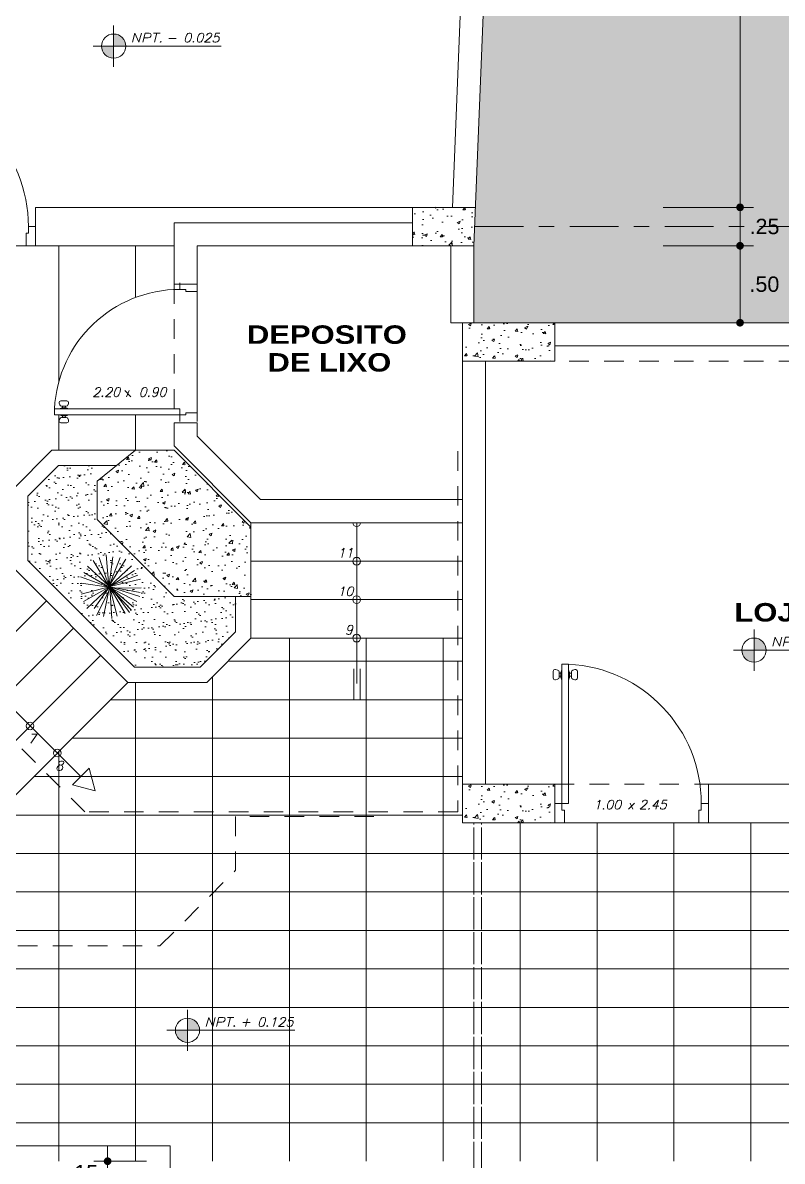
# Model space of a CAD drawing. Header units: millimetres. Extents: x 2178 to 2304, y 1220 to 1359.
# Drawn here: x 2209.29 to 2214.23, y 1334.32 to 1341.72 of the extents above; entities that cross this region are included whole.
import ezdxf
from ezdxf.enums import TextEntityAlignment as Align

# ---------------------------------------------------------------- set-up
doc = ezdxf.new("R2010")
doc.units = ezdxf.units.MM
doc.linetypes.add('CENTER', pattern=[50.8, 31.75, -6.35, 6.35, -6.35])
doc.linetypes.add('HIDDEN', pattern=[9.525, 6.35, -3.175])
doc.layers.get('0').update_dxf_attribs({"lineweight": 0})
for name, color, linetype, lineweight in [('carpinteria', 12, 'Continuous', 5), ('COTAS', 40, 'Continuous', 20), ('Ejes22', 50, 'CENTER', 9), ('ESCALERA', 71, 'Continuous', 9), ('PLUMA 1', 46, 'Continuous', 13), ('PLUMA 2', 94, 'Continuous', 15), ('PLUMA 7', 10, 'Continuous', 0), ('PROY', 13, 'HIDDEN', 13), ('TEXTO', 5, 'Continuous', 18), ('TEXTOS', 42, 'Continuous', 13), ('vegetacio', 62, 'Continuous', 5)]:
    doc.layers.add(name, color=color, linetype=linetype, lineweight=lineweight)
doc.layers.add('pisos....', color=7, linetype='Continuous', lineweight=5, true_color=0x7c7f7e)
doc.styles.add('ARIAL', font='arial.ttf')
doc.styles.add('ARIAL-N', font='arialbd.ttf')
doc.styles.add('SIMPLEX', font='simplex.shx', dxfattribs={"width": 1.2, "oblique": 15})
doc.dimstyles.new('RPM 50', dxfattribs={"dimtxt": 0.1, "dimasz": 0.05, "dimexe": 0.0885, "dimexo": 0.1535, "dimgap": 0.071, "dimtad": 2, "dimtih": 1, "dimtoh": 1, "dimzin": 4, "dimdsep": 46, "dimtxsty": 'ARIAL', "dimblk": 'DOT', "dimcen": 0.4, "dimdle": 0.25, "dimclrd": 8, "dimclre": 8, "dimclrt": 9, "dimadec": 0, "dimazin": 0, "dimtfac": 1, "dimtix": 1, "dimtmove": 0, "dimatfit": 3, "dimldrblk": 'DOT', "dimfxl": 0.5, "dimfxlon": 1, "dimlwd": 0, "dimlwe": 0, "dimarcsym": 0})
pattern_1 = [(50, (1019.0931, -426.95647), (0.182184669, -0.015939086), [0.01905, -0.20955]), (355, (1019.0931, -426.95647), (-0.035243421, 0.191056845), [0.01524, -0.167640584]), (100.451445, (1019.10828, -426.9578), (0.146941247, 0.175117752), [0.016190009, -0.178090245]), (46.1842, (1019.0931, -426.90567), (0.27107904, -0.042042328), [0.028575, -0.314325]), (96.635558, (1019.11569, -426.90918), (0.237404134, 0.247426125), [0.024285023, -0.267135608]), (351.184151, (1019.0931, -426.90567), (0.237404134, 0.247426125), [0.022859967, -0.251459732]), (21, (1019.1185, -426.91837), (0.151614391, -0.102265198), [0.01905, -0.20955]), (326, (1019.1185, -426.91837), (0.061802028, 0.184187966), [0.01524, -0.16764]), (71.451445, (1019.13113, -426.9269), (0.21341642, 0.081922769), [0.016190009, -0.178089938]), (37.5, (1019.093096, -426.95647), (0.0030886033, 0.0845550389), [0, -0.165608, 0, -0.17018, 0, -0.168275]), (7.5, (1019.0931, -426.95647), (0.0668196625, 0.100180575), [0, -0.097028, 0, -0.161798, 0, -0.064135]), (327.5, (1019.036454, -426.95647), (0.1355905952, -0.005728744), [0, -0.0635, 0, -0.19812, 0, -0.26289]), (317.5, (1019.01105, -426.95647), (0.1481291814, 0.025426491), [0, -0.08255, 0, -0.131572, 0, -0.18669])]

# ---------------------------------------------------------------- blocks, each defined once
blk = doc.blocks.new('puerta de 0.80')
for p, q in [((0, 0.7579), (0, 0.8079)), ((0, 0.0579), (0, 0.8079)), ((0.065, 0.7579), (0.065, 0.7704)), ((0.065, 0.7704), (0.1, 0.7704)), ((0.1, 0.7704), (0.1, 0.8079)), ((0, 0.7579), (0.065, 0.7579)), ((0.77, 0.1257), (0.753, 0.1257)), ((0.77, 0.1257), (0.787, 0.1257)), ((0.1, 0.0804), (0.825, 0.0804)), ((0.1, 0.0454), (0.1, 0.0804)), ((0.7434, 0.1132), (0.7462, 0.1025)), ((0.7821, 0.0951), (0.7559, 0.0951)), ((0.7559, 0.0951), (0.7579, 0.0951)), ((0.7821, 0.0855), (0.7559, 0.0855)), ((0.7629, 0.0901), (0.7629, 0.0855)), ((0.7771, 0.0901), (0.7771, 0.0855)), ((0.7841, 0.0951), (0.7821, 0.0951)), ((0.7966, 0.1132), (0.7938, 0.1025)), ((0.825, 0.0804), (0.825, 0.0454)), ((0, 0.0079), (0, 0.0579)), ((0, 0.0579), (0.065, 0.0579)), ((0.065, 0.0454), (0.065, 0.0579)), ((0.1, 0.0454), (0.065, 0.0454)), ((0.825, 0.0454), (0.1, 0.0454)), ((0.1, 0.0454), (0.1, 0.0079)), ((0.7434, 0.0126), (0.7462, 0.0232)), ((0.77, 0), (0.753, 0)), ((0.7821, 0.0403), (0.7559, 0.0403)), ((0.7821, 0.0306), (0.7559, 0.0306)), ((0.7559, 0.0306), (0.7579, 0.0306)), ((0.7629, 0.0356), (0.7629, 0.0403)), ((0.77, 0), (0.787, 0)), ((0.825, 0.0454), (0.772, 0.0454)), ((0.7771, 0.0356), (0.7771, 0.0403)), ((0.7841, 0.0306), (0.7821, 0.0306)), ((0.7966, 0.0126), (0.7938, 0.0232))]:
    blk.add_line(p, q)
at = {"linetype": 'Continuous', "lineweight": 0}
for p, q in [((0.7559, 0.0855), (0.7419, 0.0804)), ((0.7821, 0.0855), (0.796, 0.0804)), ((0.7559, 0.0403), (0.7419, 0.0454)), ((0.7821, 0.0403), (0.796, 0.0454))]:
    blk.add_line(p, q, dxfattribs=at)
for centre, radius, start, end in [((0.1, 0.0454), 0.725, 2.76708, 90), ((0.753, 0.1157), 0.01, 90, 195), ((0.787, 0.1157), 0.01, 345, 90), ((0.7559, 0.1051), 0.01, 195, 270), ((0.7579, 0.0901), 0.005, 0, 90), ((0.7821, 0.0901), 0.005, 90, 180), ((0.7841, 0.1051), 0.01, 270, 345), ((0.753, 0.01), 0.01, 165, 270), ((0.7559, 0.0206), 0.01, 90, 165), ((0.7579, 0.0356), 0.005, 270, 0), ((0.7821, 0.0356), 0.005, 180, 270), ((0.7841, 0.0206), 0.01, 15, 90), ((0.787, 0.01), 0.01, 270, 15)]:
    blk.add_arc(centre, radius, start, end)
blk = doc.blocks.new('P')
at = {"style": 'SIMPLEX', "oblique": 15}
blk.add_text('x', height=0.06, dxfattribs=at).set_placement((-0.017, 0.0255))
blk.add_attdef('L', text='', height=0.06, dxfattribs=at).set_placement((-0.0577, 0.0255), align=Align.RIGHT)
blk.add_attdef('H', (0.0581, 0.0255), '', height=0.06, dxfattribs=at)
blk = doc.blocks.new('F1')
for points in [[(-0.1, 0.02), (0.1, 0.02)], [(-0.1, -0.02), (0.1, -0.02)]]:
    blk.add_lwpolyline(points)
blk = doc.blocks.new('Arbust11')
for p, q in [((-0.162, 0.888), (0.038, 0.486)), ((0.038, 0.487), (-0.094, 0.94)), ((0.041, 0.482), (0.038, 0.935)), ((0.041, 0.545), (0.141, 0.941)), ((0.044, 0.486), (0.309, 0.872)), ((0.028, 0.486), (-0.374, 0.704)), ((-0.349, 0.748), (0.041, 0.486)), ((-0.062, 0.557), (-0.333, 0.794)), ((0.038, 0.486), (-0.274, 0.822)), ((0.044, 0.479), (0.381, 0.779)), ((0.059, 0.52), (0.2, 0.847)), ((-0.433, 0.526), (0.044, 0.482)), ((0.031, 0.486), (-0.405, 0.61)), ((0.047, 0.479), (0.437, 0.676)), ((0.044, 0.482), (-0.427, 0.467)), ((-0.053, 0.479), (-0.427, 0.395)), ((0.041, 0.476), (-0.389, 0.267)), ((0.041, 0.47), (-0.336, 0.217)), ((0.041, 0.473), (-0.274, 0.158)), ((0.038, 0.467), (-0.212, 0.099)), ((0.05, 0.454), (-0.109, 0.021)), ((0.05, 0.464), (-0.022, 0.015)), ((0.047, 0.486), (0.499, 0.426)), ((0.05, 0.479), (0.29, 0.083)), ((0.05, 0.473), (0.43, 0.245)), ((0.053, 0.489), (0.474, 0.514)), ((0.053, 0.47), (0.194, 0.018)), ((0.053, 0.445), (0.091, 0.027)), ((0.056, 0.476), (0.365, 0.143)), ((0.072, 0.476), (0.465, 0.348))]:
    blk.add_line(p, q)
blk = doc.blocks.new('_DOT')
at = {"color": 0, "linetype": 'ByBlock'}
blk.add_line((-0.5, 0), (-1, 0), dxfattribs=at)
at = {"color": 0, "linetype": 'ByBlock', "const_width": 0.5}
blk.add_lwpolyline([(-0.25, 0, 1), (0.25, 0, 1)], format="xyb", close=True, dxfattribs=at)
blk = doc.blocks.new('*D1070')
at = {"color": 8, "lineweight": 0, "transparency": 16777216}
for p, q in [((2212.3753, 1344.9197), (2212.3753, 1345.5082)), ((2216.1513, 1344.9197), (2216.1513, 1345.5082)), ((2212.4253, 1345.4197), (2216.1013, 1345.4197))]:
    blk.add_line(p, q, dxfattribs=at)
at = {"layer": 'Defpoints', "color": 0, "transparency": 16777216}
for p in [(2216.1513, 1345.4197), (2212.3753, 1343.9697), (2216.1513, 1339.7697)]:
    blk.add_point(p, dxfattribs=at)
at = {"color": 8, "lineweight": 0, "transparency": 16777216, "xscale": 0.05, "yscale": 0.05, "zscale": 0.05, "rotation": 180}
blk.add_blockref('_DOT', (2212.3753, 1345.4197), dxfattribs=at)
at = {"color": 8, "lineweight": 0, "transparency": 16777216, "xscale": 0.05, "yscale": 0.05, "zscale": 0.05}
blk.add_blockref('_DOT', (2216.1513, 1345.4197), dxfattribs=at)
at = {"color": 9, "transparency": 16777216, "insert": (2214.2633, 1345.5418), "char_height": 0.1, "attachment_point": 5, "style": 'ARIAL'}
blk.add_mtext('3.78', dxfattribs=at)
blk = doc.blocks.new('N')
at = {"linetype": 'Continuous'}
h = blk.add_hatch(color=256, dxfattribs=at)
h.paths.add_polyline_path([(0, 0.1), (0, 0), (0.1, 0, 0.414214)])
h.paths.add_polyline_path([(-0.1, 0, 0.414214), (0, -0.1), (0, 0)])
for points in [[(0, 0.17), (0, -0.17)], [(-0.17, 0), (0.8871, 0)]]:
    blk.add_lwpolyline(points)
blk.add_circle((0, 0), 0.1)
at = {"color": 64, "style": 'SIMPLEX', "oblique": 15, "width": 1.2}
blk.add_text('NPT.', height=0.075, dxfattribs=at).set_placement((0.1398, 0.0314))
at = {"color": 64, "style": 'SIMPLEX', "oblique": 15, "width": 1.062312}
blk.add_attdef('NIV', text='', height=0.075, dxfattribs=at).set_placement((0.4349, 0.0314), (0.875, 0.0314), align=Align.FIT)
blk = doc.blocks.new('*D941')
at = {"color": 8, "lineweight": 0, "transparency": 16777216}
for p, q in [((2209.8443, 1334.3697), (2209.8443, 1334.4197)), ((2210.0978, 1334.3197), (2209.7558, 1334.3197)), ((2209.8443, 1334.3197), (2209.8443, 1334.1697)), ((2210.3443, 1334.1697), (2209.7558, 1334.1697)), ((2209.8443, 1334.1197), (2209.8443, 1334.0697))]:
    blk.add_line(p, q, dxfattribs=at)
at = {"layer": 'Defpoints', "color": 0, "transparency": 16777216}
for p in [(2210.2513, 1334.3197), (2209.8443, 1334.1697), (2210.6513, 1334.1697)]:
    blk.add_point(p, dxfattribs=at)
at = {"color": 8, "lineweight": 0, "transparency": 16777216, "xscale": 0.05, "yscale": 0.05, "zscale": 0.05}
for p, rotation in [((2209.8443, 1334.3197), 270), ((2209.8443, 1334.1697), 90)]:
    blk.add_blockref('_DOT', p, dxfattribs=dict(at, rotation=rotation))
at = {"color": 9, "transparency": 16777216, "insert": (2209.6854, 1334.2447), "char_height": 0.1, "attachment_point": 5, "style": 'ARIAL'}
blk.add_mtext('.15', dxfattribs=at)
blk = doc.blocks.new('*D1112')
at = {"color": 8, "lineweight": 0, "transparency": 16777216}
for p, q in [((2213.4563, 1343.7197), (2214.0448, 1343.7197)), ((2213.9563, 1343.6697), (2213.9563, 1340.5697)), ((2213.4563, 1340.5197), (2214.0448, 1340.5197))]:
    blk.add_line(p, q, dxfattribs=at)
at = {"layer": 'Defpoints', "color": 0, "transparency": 16777216}
for p in [(2211.9753, 1343.7197), (2211.8263, 1340.5197), (2213.9563, 1340.5197)]:
    blk.add_point(p, dxfattribs=at)
at = {"color": 8, "lineweight": 0, "transparency": 16777216, "xscale": 0.05, "yscale": 0.05, "zscale": 0.05}
for p, rotation in [((2213.9563, 1343.7197), 90), ((2213.9563, 1340.5197), 270)]:
    blk.add_blockref('_DOT', p, dxfattribs=dict(at, rotation=rotation))
at = {"color": 9, "transparency": 16777216, "insert": (2214.1569, 1342.1197), "char_height": 0.1, "attachment_point": 5, "style": 'ARIAL'}
blk.add_mtext('3.20', dxfattribs=at)
blk = doc.blocks.new('*D1113')
at = {"color": 8, "lineweight": 0, "transparency": 16777216}
for p, q in [((2213.4563, 1340.5197), (2214.0448, 1340.5197)), ((2213.9563, 1340.4697), (2213.9563, 1340.3197)), ((2213.4563, 1340.2697), (2214.0448, 1340.2697))]:
    blk.add_line(p, q, dxfattribs=at)
at = {"layer": 'Defpoints', "color": 0, "transparency": 16777216}
for p in [(2211.8263, 1340.5197), (2211.8263, 1340.2697), (2213.9563, 1340.2697)]:
    blk.add_point(p, dxfattribs=at)
at = {"color": 8, "lineweight": 0, "transparency": 16777216, "xscale": 0.05, "yscale": 0.05, "zscale": 0.05}
for p, rotation in [((2213.9563, 1340.5197), 90), ((2213.9563, 1340.2697), 270)]:
    blk.add_blockref('_DOT', p, dxfattribs=dict(at, rotation=rotation))
at = {"color": 9, "transparency": 16777216, "insert": (2214.1152, 1340.3947), "char_height": 0.1, "attachment_point": 5, "style": 'ARIAL'}
blk.add_mtext('.25', dxfattribs=at)
blk = doc.blocks.new('*D1114')
at = {"color": 8, "lineweight": 0, "transparency": 16777216}
for p, q in [((2213.4563, 1340.2697), (2214.0448, 1340.2697)), ((2213.9563, 1340.2197), (2213.9563, 1339.8197)), ((2213.4563, 1339.7697), (2214.0448, 1339.7697))]:
    blk.add_line(p, q, dxfattribs=at)
at = {"layer": 'Defpoints', "color": 0, "transparency": 16777216}
for p in [(2211.8263, 1340.2697), (2212.0763, 1339.7697), (2213.9563, 1339.7697)]:
    blk.add_point(p, dxfattribs=at)
at = {"color": 8, "lineweight": 0, "transparency": 16777216, "xscale": 0.05, "yscale": 0.05, "zscale": 0.05}
for p, rotation in [((2213.9563, 1340.2697), 90), ((2213.9563, 1339.7697), 270)]:
    blk.add_blockref('_DOT', p, dxfattribs=dict(at, rotation=rotation))
at = {"color": 9, "transparency": 16777216, "insert": (2214.1147, 1340.0197), "char_height": 0.1, "attachment_point": 5, "style": 'ARIAL'}
blk.add_mtext('.50', dxfattribs=at)

msp = doc.modelspace()

# ---------------------------------------------------------------- hatches: boundary and pattern name
h = msp.add_hatch()
h.set_pattern_fill('AR-SAND', color=256, scale=0.009)
h.paths.add_polyline_path([(2232.183, 1343.987), (2226.4313, 1343.9793), (2226.4313, 1339.7697), (2229.0313, 1339.7697, -1), (2229.5113, 1339.7697, -1), (2229.0313, 1339.7697), (2226.4313, 1339.7697), (2226.3803, 1336.6447), (2229.0313, 1336.6447, -1), (2229.5113, 1336.6447, -1), (2229.0313, 1336.6447), (2226.3803, 1336.6447), (2226.3404, 1334.1947), (2229.0377, 1334.1947, -0.057924), (2229.0313, 1334.2498, -1), (2229.5113, 1334.2498, -0.890495), (2229.0377, 1334.1947), (2226.3404, 1334.1947), (2226.2763, 1330.2694), (2229.0313, 1330.2731, -0.983454), (2229.5113, 1330.2738), (2232.2013, 1330.2774)])
h.paths.add_polyline_path([(2226.4313, 1343.9793), (2222.0263, 1343.9734), (2222.0263, 1339.7697), (2226.4313, 1339.7697)])
h.paths.add_polyline_path([(2222.0263, 1343.9734), (2217.3263, 1343.9672), (2217.3263, 1339.7697), (2222.0263, 1339.7697)])
h.paths.add_polyline_path([(2217.3263, 1343.9672), (2215.5862, 1343.9648, -0.978556), (2215.1063, 1343.9642), (2212.3749, 1343.9605), (2212.2313, 1340.3947), (2215.1063, 1340.3947, -1), (2215.5863, 1340.3947, -1), (2215.1063, 1340.3947), (2212.2313, 1340.3947), (2212.2263, 1340.2697), (2212.2263, 1339.7697), (2212.7513, 1339.7697), (2217.3263, 1339.7697)])
h.paths.add_polyline_path([(2213.9964, 1342.0158), (2214.3183, 1342.0158), (2214.3183, 1342.2219), (2213.9964, 1342.2219)], flags=24)
h.paths.add_polyline_path([(2213.9896, 1343.7408), (2214.2338, 1343.7408), (2214.2338, 1343.9468), (2213.9896, 1343.9468)], flags=24)
h.paths.add_polyline_path([(2213.9896, 1339.9158), (2214.2338, 1339.9158), (2214.2338, 1340.1218), (2213.9896, 1340.1218)], flags=24)
h.paths.add_polyline_path([(2213.9896, 1340.2908), (2214.2338, 1340.2908), (2214.2338, 1340.4968), (2213.9896, 1340.4968)], flags=24)
h.paths.add_polyline_path([(2214.9964, 1342.0783), (2215.3183, 1342.0783), (2215.3183, 1342.2844), (2214.9964, 1342.2844)], flags=24)
h.paths.add_polyline_path([(2214.6724, 1339.9783), (2214.9166, 1339.9783), (2214.9166, 1340.1844), (2214.6724, 1340.1844)], flags=24)
h = msp.add_hatch()
h.set_pattern_fill('AR-CONC', color=256, scale=0.001)
h.set_pattern_definition(pattern_1)
h.paths.add_polyline_path([(2211.8263, 1340.5197), (2211.8263, 1340.2697), (2212.2263, 1340.2697), (2212.2364, 1340.5197)])
h = msp.add_hatch()
h.set_pattern_fill('AR-CONC', color=256, scale=0.001)
h.set_pattern_definition([(50, (1019.0931, -423.95647), (0.182184669, -0.015939086), [0.01905, -0.20955]), (355, (1019.0931, -423.95647), (-0.035243421, 0.191056845), [0.01524, -0.167640584]), (100.451445, (1019.10828, -423.9578), (0.146941247, 0.175117752), [0.016190009, -0.178090245]), (46.1842, (1019.0931, -423.90567), (0.27107904, -0.042042328), [0.028575, -0.314325]), (96.635558, (1019.11569, -423.90918), (0.237404134, 0.247426125), [0.024285023, -0.267135608]), (351.184151, (1019.0931, -423.90567), (0.237404134, 0.247426125), [0.022859967, -0.251459732]), (21, (1019.1185, -423.91837), (0.151614391, -0.102265198), [0.01905, -0.20955]), (326, (1019.1185, -423.91837), (0.061802028, 0.184187966), [0.01524, -0.16764]), (71.451445, (1019.13113, -423.9269), (0.21341642, 0.081922769), [0.016190009, -0.178089938]), (37.5, (1019.093096, -423.95647), (0.0030886033, 0.0845550389), [0, -0.165608, 0, -0.17018, 0, -0.168275]), (7.5, (1019.0931, -423.95647), (0.0668196625, 0.100180575), [0, -0.097028, 0, -0.161798, 0, -0.064135]), (327.5, (1019.036454, -423.95647), (0.1355905952, -0.005728744), [0, -0.0635, 0, -0.19812, 0, -0.26289]), (317.5, (1019.01105, -423.95647), (0.1481291814, 0.025426491), [0, -0.08255, 0, -0.131572, 0, -0.18669])])
h.paths.add_polyline_path([(2212.7513, 1339.5197), (2212.7513, 1339.7697), (2212.1513, 1339.7697), (2212.1513, 1339.5197)])
h = msp.add_hatch()
h.set_pattern_fill('AR-CONC', color=256, scale=0.001)
h.set_pattern_definition([(50, (1019.83324, -426.95647), (0.182184669, -0.015939086), [0.01905, -0.20955]), (355, (1019.83324, -426.95647), (-0.035243421, 0.191056845), [0.01524, -0.167640584]), (100.451445, (1019.84842, -426.9578), (0.146941247, 0.175117752), [0.016190009, -0.178090245]), (46.1842, (1019.83324, -426.90567), (0.27107904, -0.042042328), [0.028575, -0.314325]), (96.635558, (1019.85583, -426.90918), (0.237404134, 0.247426125), [0.024285023, -0.267135608]), (351.184151, (1019.83324, -426.90567), (0.237404134, 0.247426125), [0.022859967, -0.251459732]), (21, (1019.85864, -426.91837), (0.151614391, -0.102265198), [0.01905, -0.20955]), (326, (1019.85864, -426.91837), (0.061802028, 0.184187966), [0.01524, -0.16764]), (71.451445, (1019.87127, -426.9269), (0.21341642, 0.081922769), [0.016190009, -0.178089938]), (37.5, (1019.83324, -426.95647), (0.0030886033, 0.0845550389), [0, -0.165608, 0, -0.17018, 0, -0.168275]), (7.5, (1019.83324, -426.95647), (0.0668196625, 0.100180575), [0, -0.097028, 0, -0.161798, 0, -0.064135]), (327.5, (1019.776596, -426.95647), (0.1355905952, -0.005728744), [0, -0.0635, 0, -0.19812, 0, -0.26289]), (317.5, (1019.7512, -426.95647), (0.1481291814, 0.025426491), [0, -0.08255, 0, -0.131572, 0, -0.18669])])
h.paths.add_polyline_path([(2209.7763, 1338.4897), (2209.7763, 1338.7397), (2210.0263, 1338.9414), (2210.2763, 1338.9414), (2210.7763, 1338.4414), (2210.7763, 1337.9897), (2210.2763, 1337.9897)])
h = msp.add_hatch()
h.set_pattern_fill('AR-SAND', color=256, scale=0.002)
h.set_pattern_definition([(37.5, (1019.093096, -426.95647), (-0.0032000626, 0.0978826475), [0, -0.077216, 0, -0.08636, 0, -0.08255]), (7.5, (1019.0931, -426.95647), (0.089904657, 0.14336502), [0, -0.041656, 0, -0.069596, 0, -0.02667]), (327.5, (1019.03061, -426.95647), (0.158198474, 0.000287437), [0, -0.0254, 0, -0.09144, 0, -0.11938]), (317.5, (1019.03061, -426.95647), (0.1527112905, 0.044585865), [0, -0.0127, 0, -0.059944, 0, -0.06858])])
h.paths.add_polyline_path([(2210.2763, 1337.9897), (2209.7763, 1338.4897), (2209.7763, 1338.8414), (2209.5244, 1338.8414), (2209.3263, 1338.6414), (2209.3263, 1338.224), (2210.0183, 1337.532), (2210.4471, 1337.532), (2210.6763, 1337.7611), (2210.6763, 1337.9897)])
h.paths.add_polyline_path([(2209.8398, 1338.0441), (2209.8401, 1338.0441), (2209.8421, 1338.0454)], flags=16)
h = msp.add_hatch()
h.set_pattern_fill('AR-CONC', color=256, scale=0.001)
h.set_pattern_definition(pattern_1)
h.paths.add_polyline_path([(2212.7513, 1336.5197), (2212.7513, 1336.7697), (2212.1513, 1336.7697), (2212.1513, 1336.5197)])

# ---------------------------------------------------------------- linework, layer by layer
for points in [[(2208.3763, 1340.2697), (2209.3763, 1340.2697), (2209.3763, 1340.5197)], [(2211.8263, 1340.5197), (2209.3763, 1340.5197)], [(2208.3763, 1340.2697), (2210.2763, 1340.2697), (2210.2763, 1340.2697)], [(2213.7513, 1336.7697), (2213.7513, 1336.5197)], [(2212.7513, 1336.5197), (2213.7513, 1336.5197)]]:
    msp.add_lwpolyline(points)
for points in [[(2213.7513, 1336.5197), (2216.1513, 1336.5197), (2216.1513, 1336.7697), (2213.7513, 1336.7697)], [(2206.1763, 1334.4197), (2210.2513, 1334.4197), (2210.2513, 1334.0697), (2206.1763, 1334.0697)]]:
    msp.add_lwpolyline(points, close=True)
at = {"layer": 'Ejes22', "linetype": 'CENTER', "lineweight": 9, "ltscale": 0.01}
msp.add_lwpolyline([(2212.2313, 1340.3947), (2215.1063, 1340.3947)], dxfattribs=at)
at = {"layer": 'ESCALERA'}
msp.add_lwpolyline([(2209.7634, 1336.7263), (2209.7239, 1336.8737), (2209.616, 1336.7658)], close=True, dxfattribs=at)
at = {"layer": 'pisos....'}
for points in [[(2209.5263, 1339.3831), (2209.5263, 1340.2697)], [(2210.0263, 1339.934), (2210.0263, 1340.2697)], [(2209.5263, 1338.9414), (2209.5263, 1339.1708)], [(2210.0263, 1338.9414), (2210.0263, 1339.1708)], [(2211.0263, 1334.3197), (2211.0263, 1337.7197)], [(2211.5263, 1334.3197), (2211.5263, 1337.7197)], [(2212.0263, 1334.3197), (2212.0263, 1337.7197)], [(2210.6263, 1337.5697), (2212.1513, 1337.5697)], [(2210.0263, 1334.3197), (2210.0263, 1337.432)], [(2210.5263, 1334.3197), (2210.5263, 1337.4697)], [(2209.8647, 1337.3197), (2212.1513, 1337.3197)], [(2209.6147, 1337.0697), (2212.1513, 1337.0697)], [(2209.5263, 1334.3197), (2209.5263, 1336.9814)], [(2209.3647, 1336.8197), (2212.1513, 1336.8197)], [(2209.1147, 1336.5697), (2212.1513, 1336.5697)], [(2212.5263, 1334.3197), (2212.5263, 1336.5197)], [(2213.0263, 1334.3197), (2213.0263, 1336.5197)], [(2213.5263, 1334.3197), (2213.5263, 1336.5197)], [(2214.0263, 1334.3197), (2214.0263, 1336.5197)], [(2189.2763, 1336.3197), (2225.1324, 1336.3197)], [(2189.2763, 1336.0697), (2225.1324, 1336.0697)], [(2189.2763, 1335.8197), (2225.1324, 1335.8197)], [(2189.2763, 1335.5697), (2225.1324, 1335.5697)], [(2189.2763, 1335.3197), (2225.1324, 1335.3197)], [(2189.2763, 1335.0697), (2225.1324, 1335.0697)], [(2190.4513, 1334.8197), (2225.1324, 1334.8197)], [(2190.7013, 1334.5697), (2225.1324, 1334.5697)]]:
    msp.add_lwpolyline(points, dxfattribs=at)
at = {"layer": 'PLUMA 1'}
msp.add_line((2211.4638, 1338.4697), (2211.4638, 1337.4245), dxfattribs=at)
msp.add_lwpolyline([(2209.6699, 1336.8197), (2208.5763, 1337.9133)], dxfattribs=at)
for centre in [(2211.4638, 1338.2197), (2211.4638, 1337.9697), (2211.4638, 1337.7197), (2209.3405, 1337.1491), (2209.5173, 1336.9723)]:
    msp.add_circle(centre, 0.025, dxfattribs=at)
msp.add_arc((2211.4638, 1338.4697), 0.025, 180, 0, dxfattribs=at)
at = {"layer": 'PLUMA 2', "color": 40, "linetype": 'Continuous', "lineweight": 20, "flags": 128}
for points in [[(2209.2263, 1338.6826), (2209.4827, 1338.9414)], [(2210.0263, 1338.9414), (2209.4827, 1338.9414)], [(2209.3263, 1338.6414), (2209.5244, 1338.8414)], [(2209.9024, 1338.8414), (2209.5244, 1338.8414)], [(2209.3263, 1338.224), (2209.3263, 1338.6414)], [(2210.7763, 1338.4697), (2210.7763, 1337.7197)], [(2210.0183, 1337.532), (2209.3263, 1338.224)], [(2209.9769, 1337.432), (2209.2263, 1338.1826)], [(2212.1513, 1338.2197), (2210.7763, 1338.2197)], [(2208.5274, 1337.0431), (2209.4466, 1337.9623)], [(2210.6763, 1337.9897), (2210.6763, 1337.7611)], [(2212.1513, 1337.9697), (2210.7763, 1337.9697)], [(2208.7041, 1336.8663), (2209.6234, 1337.7855)], [(2210.6763, 1337.7611), (2210.4471, 1337.532)], [(2210.7763, 1337.7197), (2210.4886, 1337.432)], [(2212.1513, 1337.7197), (2210.7763, 1337.7197)], [(2208.8809, 1336.6895), (2209.8001, 1337.6087)], [(2210.4471, 1337.532), (2210.0183, 1337.532)], [(2209.0577, 1336.5127), (2209.9769, 1337.432)], [(2210.4886, 1337.432), (2209.9769, 1337.432)]]:
    msp.add_lwpolyline(points, dxfattribs=at)
at = {"layer": 'PLUMA 7'}
for points in [[(2212.3753, 1343.9697), (2212.2263, 1340.2697)], [(2212.2151, 1343.7197), (2212.0863, 1340.5197)], [(2212.2364, 1340.5197), (2211.8263, 1340.5197), (2211.8263, 1340.2697), (2212.2263, 1340.2697)], [(2211.8263, 1340.4197), (2210.2763, 1340.4197), (2210.2763, 1340.2697)], [(2210.2763, 1340.4197), (2210.2763, 1340.2697), (2210.2763, 1340.0197), (2210.4263, 1340.0197), (2210.4263, 1340.2697)], [(2211.8263, 1340.2697), (2210.4263, 1340.2697)], [(2212.0763, 1340.2697), (2212.0763, 1339.7697)], [(2212.2263, 1340.2697), (2212.2263, 1339.7697)], [(2212.2263, 1339.7697), (2212.0763, 1339.7697)], [(2212.1513, 1336.5197), (2212.1513, 1339.7697)], [(2212.1513, 1339.7697), (2226.4313, 1339.7697)], [(2212.7513, 1339.6197), (2216.1513, 1339.6197)], [(2212.3013, 1336.7697), (2212.3013, 1339.5197)], [(2210.4263, 1339.1197), (2210.2763, 1339.1197), (2210.2763, 1338.9697)], [(2210.4263, 1339.1197), (2210.4263, 1339.0318)], [(2210.7763, 1338.4697), (2210.2763, 1338.9697)], [(2210.8384, 1338.6197), (2210.4263, 1339.0318)], [(2209.7763, 1338.4897), (2209.7763, 1338.7397), (2210.0263, 1338.9414)], [(2210.0263, 1338.9414), (2210.2763, 1338.9414)], [(2210.7763, 1338.4414), (2210.2763, 1338.9414)], [(2212.1513, 1338.6197), (2212.1513, 1338.6197), (2210.8384, 1338.6197)], [(2210.2763, 1337.9897), (2209.7763, 1338.4897)], [(2212.1513, 1338.4697), (2210.7763, 1338.4697)], [(2210.7763, 1338.4414), (2210.7763, 1337.9897)], [(2210.2763, 1337.9897), (2210.7763, 1337.9897)]]:
    msp.add_lwpolyline(points, dxfattribs=at)
for points in [[(2212.1513, 1339.5197), (2212.7513, 1339.5197), (2212.7513, 1339.7697), (2212.1513, 1339.7697)], [(2212.1513, 1336.5197), (2212.7513, 1336.5197), (2212.7513, 1336.7697), (2212.1513, 1336.7697)]]:
    msp.add_lwpolyline(points, close=True, dxfattribs=at)
at = {"layer": 'PROY', "ltscale": 0.02, "flags": 128}
for points in [[(2210.2763, 1340.0197), (2210.2763, 1339.1197)], [(2210.2763, 1340.0197), (2210.2763, 1339.1197)], [(2210.4263, 1340.0197), (2210.4263, 1339.1197)], [(2216.1513, 1339.5197), (2212.7513, 1339.5197)], [(2212.1213, 1338.9349), (2212.1213, 1336.5897)], [(2209.6964, 1336.5897), (2208.3763, 1337.9098)], [(2212.7513, 1336.7697), (2213.7513, 1336.7697)], [(2212.1213, 1336.5897), (2209.6964, 1336.5897)], [(2210.6763, 1336.5597), (2210.6763, 1336.2111)], [(2211.5763, 1336.5597), (2210.6763, 1336.5597)], [(2212.2263, 1334.3197), (2212.2263, 1336.5197)], [(2212.2263, 1331.0595), (2212.2263, 1336.5197)], [(2212.2763, 1334.3197), (2212.2763, 1336.5197)], [(2212.2763, 1331.0595), (2212.2763, 1336.5197)], [(2210.1849, 1335.7197), (2210.6763, 1336.2111)], [(2192.9177, 1335.7197), (2210.1849, 1335.7197)]]:
    msp.add_lwpolyline(points, dxfattribs=at)

# ---------------------------------------------------------------- block references
at = {"layer": 'carpinteria', "xscale": -1.25, "yscale": 1.25, "zscale": 1.25, "rotation": 270}
for p in [(2208.3665, 1340.2697), (2212.7415, 1336.5197)]:
    msp.add_blockref('puerta de 0.80', p, dxfattribs=at)
at = {"layer": 'carpinteria', "xscale": -1.125, "yscale": 1.125, "zscale": 1.125}
msp.add_blockref('puerta de 0.80', (2210.4263, 1339.1197), dxfattribs=at)
at = {"layer": 'COTAS'}
ref = msp.add_blockref('N', (2209.8835, 1341.5676), dxfattribs=dict(at, xscale=0.7870854846603947, yscale=0.7870854846603947, zscale=0.7870854846603947))
ref.add_attrib('NIV', '- 0.025', dxfattribs={"layer": '0', "color": 64, "height": 0.05903, "style": 'SIMPLEX', "oblique": 15, "width": 0.955258}).set_placement((2210.2258, 1341.5923), (2210.5722, 1341.5923), align=Align.FIT)
ref = msp.add_blockref('N', (2214.0472, 1337.6417), dxfattribs=dict(at, xscale=0.7870854846603947, yscale=0.7870854846603947, zscale=0.7870854846603947))
ref.add_attrib('NIV', '- 0.025', dxfattribs={"layer": '0', "color": 64, "height": 0.05903, "style": 'SIMPLEX', "oblique": 15, "width": 0.955258}).set_placement((2214.3895, 1337.6664), (2214.7359, 1337.6664), align=Align.FIT)
ref = msp.add_blockref('N', (2210.3637, 1335.1708), dxfattribs=dict(at, xscale=0.7870854846603947, yscale=0.7870854846603947, zscale=0.7870854846603947))
ref.add_attrib('NIV', '+ 0.125', dxfattribs={"layer": '0', "color": 64, "height": 0.05903, "style": 'SIMPLEX', "oblique": 15, "width": 0.985826}).set_placement((2210.706, 1335.1955), (2211.0524, 1335.1955), align=Align.FIT)
at = {"layer": 'PLUMA 1', "xscale": -1, "rotation": 90}
msp.add_blockref('F1', (2211.4659, 1337.4197), dxfattribs=at)
at = {"layer": 'TEXTOS'}
ref = msp.add_blockref('P', (2209.9862, 1339.2631), dxfattribs=dict(at, xscale=-1))
ref.add_attrib('H', '2.20', (2209.7453, 1339.2886), dxfattribs={"layer": '0', "height": 0.06, "style": 'SIMPLEX', "oblique": 15})
ref.add_attrib('L', '0.90', dxfattribs={"layer": '0', "height": 0.06, "style": 'SIMPLEX', "oblique": 15}).set_placement((2210.2267, 1339.2886), align=Align.RIGHT)
msp.add_blockref('P', (2213.241, 1336.582), dxfattribs=at).add_auto_attribs({'H': '2.45', 'L': '1.00'})
at = {"layer": 'vegetacio', "xscale": 0.4319999999999373, "yscale": 0.4319999999999373, "zscale": 0.4319999999999373, "rotation": 167.805810149782}
msp.add_blockref('Arbust11', (2209.9185, 1338.2518), dxfattribs=at)

# ---------------------------------------------------------------- texts
at = {"layer": 'TEXTO', "style": 'ARIAL-N', "width": 1.2}
for s, p in [('DEPOSITO', (2211.2701, 1339.6326)), ('DE LIXO', (2211.2862, 1339.4522)), ('LOJA 111', (2214.3836, 1337.8277))]:
    msp.add_text(s, height=0.12, dxfattribs=at).set_placement(p, align=Align.CENTER)
at = {"layer": 'TEXTOS', "style": 'SIMPLEX', "oblique": 15}
for s, p in [('11', (2211.39, 1338.2736)), ('10', (2211.39, 1338.0236)), ('9', (2211.4126, 1337.7736)), ('7', (2209.3529, 1337.0665)), ('8', (2209.5296, 1336.8897))]:
    msp.add_text(s, height=0.06, dxfattribs=at).set_placement(p, align=Align.MIDDLE_CENTER)

# ---------------------------------------------------------------- dimensions: what is measured, and where the dimension line sits
dim = msp.add_linear_dim(base=(2216.1513, 1345.4197), p1=(2212.3753, 1343.9697), p2=(2216.1513, 1339.7697), dimstyle='RPM 50', override={"dimtmove": 1})
dim.commit()
dim.dimension.update_dxf_attribs({"geometry": '*D1070', "text_midpoint": (2214.2633, 1345.5418)})
for base, p1, p2, picture, middle in [((2213.9563, 1340.5197), (2211.9753, 1343.7197), (2211.8263, 1340.5197), '*D1112', (2214.1569, 1342.1197)), ((2213.9563, 1340.2697), (2211.8263, 1340.5197), (2211.8263, 1340.2697), '*D1113', (2214.1152, 1340.3947)), ((2213.9563, 1339.7697), (2211.8263, 1340.2697), (2212.0763, 1339.7697), '*D1114', (2214.1147, 1340.0197))]:
    dim = msp.add_linear_dim(base=base, p1=p1, p2=p2, angle=90, dimstyle='RPM 50', override={"dimtmove": 1})
    dim.commit()
    dim.dimension.update_dxf_attribs({"geometry": picture, "text_midpoint": middle})
dim = msp.add_linear_dim(base=(2209.8443, 1334.1697), p1=(2210.2513, 1334.3197), p2=(2210.6513, 1334.1697), angle=90, dimstyle='RPM 50')
dim.commit()
dim.dimension.update_dxf_attribs({"geometry": '*D941', "text_midpoint": (2209.6854, 1334.2447)})

doc.saveas('drawing.dxf')
